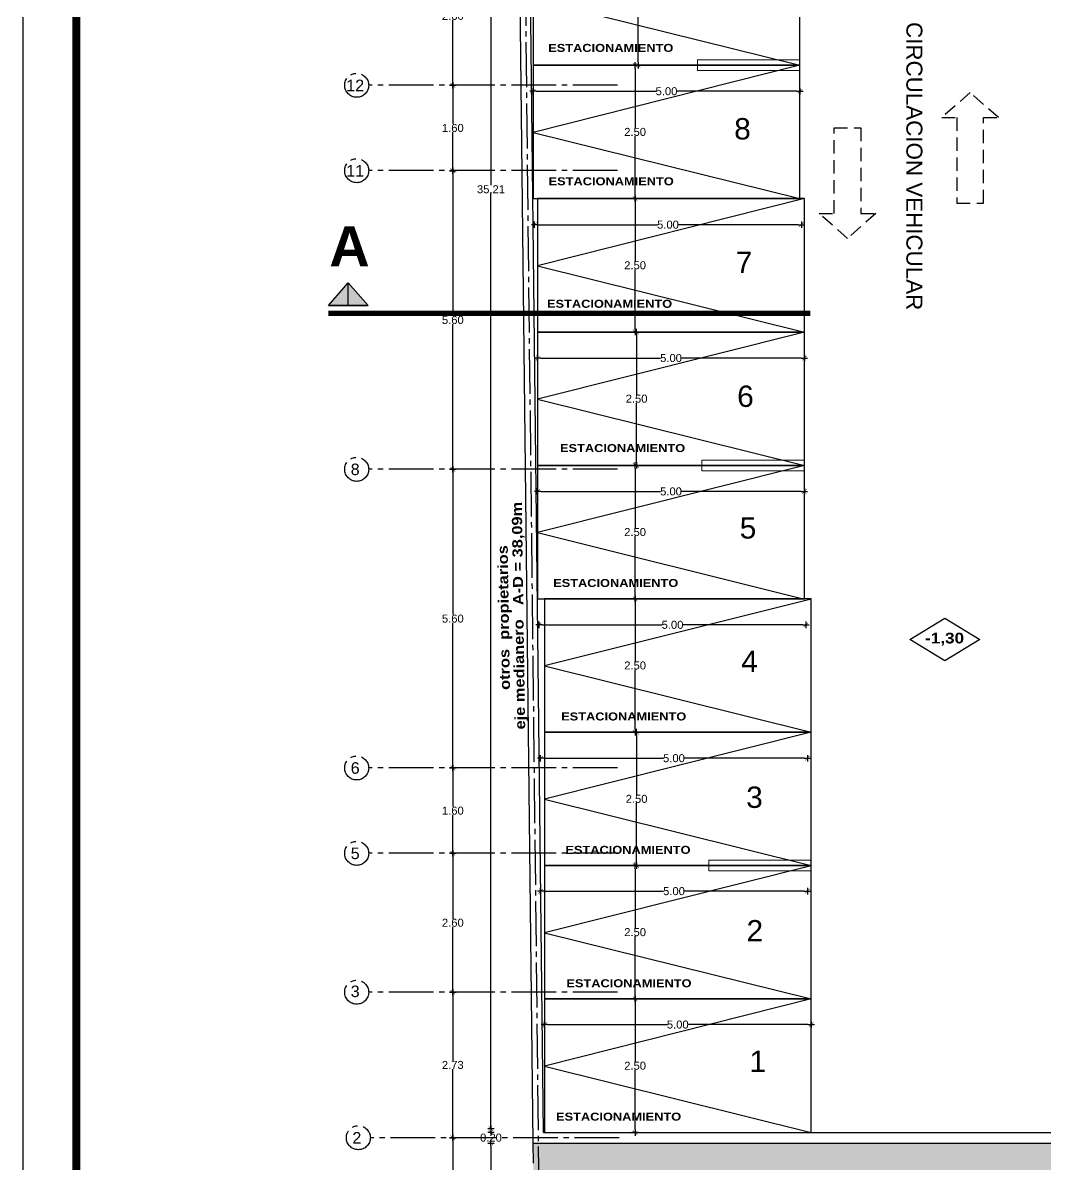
# Model space of a CAD drawing. Header units: millimetres. Extents: x 1217 to 2428, y 234 to 644.
# Drawn here: x 2338.46 to 2357.62, y 283.54 to 304.93 of the extents above; entities that cross this region are included whole.
import ezdxf

# ---------------------------------------------------------------- set-up
doc = ezdxf.new("R2010")
doc.units = ezdxf.units.MM
for name, pattern in [('ACAD_ISO04W100', [30, 24, -3, 0, -3]), ('DASHDOTX2', [0.84, 0.4, -0.2, 0.04, -0.2]), ('HIDDEN', [0.375, 0.25, -0.125]), ('HIDDEN2', [0.1875, 0.125, -0.0625])]:
    doc.linetypes.add(name, pattern=pattern)
doc.layers.get('0').update_dxf_attribs({"lineweight": 5})
for name, color, linetype in [('0.1', 251, 'Continuous'), ('COTAS', 252, 'Continuous'), ('COTAS INTERIORES', 3, 'Continuous'), ('Ejes', 8, 'Continuous'), ('MURO', 5, 'Continuous'), ('muros', 7, 'Continuous'), ('Pavimento', 8, 'Continuous'), ('Texto', 1, 'Continuous'), ('Textos', 2, 'Continuous')]:
    doc.layers.add(name, color=color, linetype=linetype)
doc.styles.add('DIM000', font='')
doc.styles.add('INTERARQ', font='arial.ttf')
doc.styles.get("Standard").update_dxf_attribs({"font": 'arial.ttf'})
doc.styles.get('DIM000').set_extended_font_data('Arial Black')
doc.dimstyles.new('ESCALA_1-50', dxfattribs={"dimtxt": 0.15, "dimasz": 0.06, "dimexe": 0.18, "dimexo": 0.0625, "dimgap": 0, "dimtad": 0, "dimtih": 1, "dimtoh": 1, "dimzin": 0, "dimdsep": 46, "dimtxsty": 'INTERARQ', "dimblk": 'DIMTICK', "dimcen": 0, "dimse1": 1, "dimse2": 1, "dimclrd": 256, "dimclre": 1, "dimclrt": 2, "dimadec": 0, "dimazin": 0, "dimtfac": 4.5, "dimtofl": 0, "dimtmove": 2, "dimatfit": 3, "dimldrblk": 'DIMTICK', "dimfxl": 1, "dimtolj": 1, "dimtzin": 0, "dimarcsym": 0})

# ---------------------------------------------------------------- blocks, each defined once
blk = doc.blocks.new('DIMTICK')
at = {"color": 1}
for p, q in [((-1, 0), (1, 0)), ((0, 1), (0, -1))]:
    blk.add_line(p, q, dxfattribs=at)
at = {"color": 3, "const_width": 0.141}
blk.add_lwpolyline([(0.71, 0.71), (-0.71, -0.71)], dxfattribs=at)
blk = doc.blocks.new('*D968')
at = {"layer": 'COTAS INTERIORES', "lineweight": -2, "ltscale": 3, "transparency": 16777216}
for p, q in [((2348.293, 286.159, 0), (2350.539, 286.159, 0)), ((2353.173, 286.159, 0), (2350.928, 286.159, 0))]:
    blk.add_line(p, q, dxfattribs=at)
at = {"layer": 'Defpoints', "color": 0, "ltscale": 3, "transparency": 16777216}
for p in [(2348.233, 286.639, 0), (2353.233, 286.639, 0), (2353.233, 286.159, 0)]:
    blk.add_point(p, dxfattribs=at)
at = {"layer": 'COTAS INTERIORES', "lineweight": -2, "ltscale": 3, "transparency": 16777216, "xscale": 0.06, "yscale": 0.06, "zscale": 0.06, "rotation": 180}
blk.add_blockref('DIMTICK', (2348.233, 286.159, 0), dxfattribs=at)
at = {"layer": 'COTAS INTERIORES', "lineweight": -2, "ltscale": 3, "transparency": 16777216, "xscale": 0.06, "yscale": 0.06, "zscale": 0.06}
blk.add_blockref('DIMTICK', (2353.233, 286.159, 0), dxfattribs=at)
at = {"layer": 'COTAS INTERIORES', "color": 2, "ltscale": 3, "transparency": 16777216, "insert": (2350.733, 286.159, 0), "char_height": 0.15, "attachment_point": 5, "style": 'INTERARQ'}
blk.add_mtext('\\A1;5.00', dxfattribs=at)
blk = doc.blocks.new('*D854')
at = {"layer": 'COTAS INTERIORES', "lineweight": -2, "ltscale": 3, "transparency": 16777216}
for p, q in [((2349.934, 286.579), (2349.934, 285.464)), ((2349.934, 284.196), (2349.934, 285.311))]:
    blk.add_line(p, q, dxfattribs=at)
at = {"layer": 'Defpoints', "color": 0, "ltscale": 3, "transparency": 16777216}
for p in [(2349.451, 286.639, 0), (2349.451, 284.136, 0), (2349.934, 284.136)]:
    blk.add_point(p, dxfattribs=at)
at = {"layer": 'COTAS INTERIORES', "lineweight": -2, "ltscale": 3, "transparency": 16777216, "xscale": 0.06, "yscale": 0.06, "zscale": 0.06}
for p, rotation in [((2349.934, 286.639), 90), ((2349.934, 284.136), 270)]:
    blk.add_blockref('DIMTICK', p, dxfattribs=dict(at, rotation=rotation))
at = {"layer": 'COTAS INTERIORES', "color": 2, "ltscale": 3, "transparency": 16777216, "insert": (2349.934, 285.387), "char_height": 0.15, "attachment_point": 5, "style": 'INTERARQ'}
blk.add_mtext('\\A1;2.50', dxfattribs=at)
blk = doc.blocks.new('*D857')
at = {"layer": 'COTAS INTERIORES', "lineweight": -2, "ltscale": 3, "transparency": 16777216}
for p, q in [((2349.934, 289.079), (2349.934, 287.967)), ((2349.934, 286.701), (2349.934, 287.813))]:
    blk.add_line(p, q, dxfattribs=at)
at = {"layer": 'Defpoints', "color": 0, "ltscale": 3, "transparency": 16777216}
for p in [(2349.423, 289.139), (2349.934, 289.139), (2349.451, 286.641, 0)]:
    blk.add_point(p, dxfattribs=at)
at = {"layer": 'COTAS INTERIORES', "lineweight": -2, "ltscale": 3, "transparency": 16777216, "xscale": 0.06, "yscale": 0.06, "zscale": 0.06}
for p, rotation in [((2349.934, 289.139), 90), ((2349.934, 286.641), 270)]:
    blk.add_blockref('DIMTICK', p, dxfattribs=dict(at, rotation=rotation))
at = {"layer": 'COTAS INTERIORES', "color": 2, "ltscale": 3, "transparency": 16777216, "insert": (2349.934, 287.89), "char_height": 0.15, "attachment_point": 5, "style": 'INTERARQ'}
blk.add_mtext('\\A1;2.50', dxfattribs=at)
blk = doc.blocks.new('*D858')
at = {"layer": 'COTAS INTERIORES', "lineweight": -2, "ltscale": 3, "transparency": 16777216}
for p, q in [((2349.962, 291.579), (2349.962, 290.465)), ((2349.962, 289.199), (2349.962, 290.312))]:
    blk.add_line(p, q, dxfattribs=at)
at = {"layer": 'Defpoints', "color": 0, "ltscale": 3, "transparency": 16777216}
for p in [(2349.422, 291.639), (2349.962, 291.639), (2349.45, 289.139)]:
    blk.add_point(p, dxfattribs=at)
at = {"layer": 'COTAS INTERIORES', "lineweight": -2, "ltscale": 3, "transparency": 16777216, "xscale": 0.06, "yscale": 0.06, "zscale": 0.06}
for p, rotation in [((2349.962, 291.639), 90), ((2349.962, 289.139), 270)]:
    blk.add_blockref('DIMTICK', p, dxfattribs=dict(at, rotation=rotation))
at = {"layer": 'COTAS INTERIORES', "color": 2, "ltscale": 3, "transparency": 16777216, "insert": (2349.962, 290.389), "char_height": 0.15, "attachment_point": 5, "style": 'INTERARQ'}
blk.add_mtext('\\A1;2.50', dxfattribs=at)
blk = doc.blocks.new('*D872')
at = {"layer": 'COTAS INTERIORES', "lineweight": -2, "ltscale": 3, "transparency": 16777216}
for p, q in [((2348.223, 288.659), (2350.468, 288.659)), ((2353.103, 288.659), (2350.857, 288.659))]:
    blk.add_line(p, q, dxfattribs=at)
at = {"layer": 'Defpoints', "color": 0, "ltscale": 3, "transparency": 16777216}
for p in [(2348.163, 289.139, 0), (2353.163, 289.139, 0), (2353.163, 288.659)]:
    blk.add_point(p, dxfattribs=at)
at = {"layer": 'COTAS INTERIORES', "lineweight": -2, "ltscale": 3, "transparency": 16777216, "xscale": 0.06, "yscale": 0.06, "zscale": 0.06, "rotation": 180}
blk.add_blockref('DIMTICK', (2348.163, 288.659), dxfattribs=at)
at = {"layer": 'COTAS INTERIORES', "lineweight": -2, "ltscale": 3, "transparency": 16777216, "xscale": 0.06, "yscale": 0.06, "zscale": 0.06}
blk.add_blockref('DIMTICK', (2353.163, 288.659), dxfattribs=at)
at = {"layer": 'COTAS INTERIORES', "color": 2, "ltscale": 3, "transparency": 16777216, "insert": (2350.663, 288.659), "char_height": 0.15, "attachment_point": 5, "style": 'INTERARQ'}
blk.add_mtext('\\A1;5.00', dxfattribs=at)
blk = doc.blocks.new('*D873')
at = {"layer": 'COTAS INTERIORES', "lineweight": -2, "ltscale": 3, "transparency": 16777216}
for p, q in [((2348.222, 291.151), (2350.468, 291.151)), ((2353.102, 291.151), (2350.857, 291.151))]:
    blk.add_line(p, q, dxfattribs=at)
at = {"layer": 'Defpoints', "color": 0, "ltscale": 3, "transparency": 16777216}
for p in [(2348.162, 291.63, 0), (2353.162, 291.63, 0), (2353.162, 291.151)]:
    blk.add_point(p, dxfattribs=at)
at = {"layer": 'COTAS INTERIORES', "lineweight": -2, "ltscale": 3, "transparency": 16777216, "xscale": 0.06, "yscale": 0.06, "zscale": 0.06, "rotation": 180}
blk.add_blockref('DIMTICK', (2348.162, 291.151), dxfattribs=at)
at = {"layer": 'COTAS INTERIORES', "lineweight": -2, "ltscale": 3, "transparency": 16777216, "xscale": 0.06, "yscale": 0.06, "zscale": 0.06}
blk.add_blockref('DIMTICK', (2353.162, 291.151), dxfattribs=at)
at = {"layer": 'COTAS INTERIORES', "color": 2, "ltscale": 3, "transparency": 16777216, "insert": (2350.662, 291.151), "char_height": 0.15, "attachment_point": 5, "style": 'INTERARQ'}
blk.add_mtext('\\A1;5.00', dxfattribs=at)
blk = doc.blocks.new('*D1046')
at = {"layer": 'COTAS', "lineweight": -2, "ltscale": 3, "transparency": 16777216}
for p, q in [((2347.233, 283.879), (2347.233, 282.809)), ((2347.233, 281.589), (2347.233, 282.658))]:
    blk.add_line(p, q, dxfattribs=at)
at = {"layer": 'Defpoints', "color": 0, "ltscale": 3, "transparency": 16777216}
for p in [(2347.233, 283.939), (2348.02, 283.939, 0), (2348.046, 281.529, 0)]:
    blk.add_point(p, dxfattribs=at)
at = {"layer": 'COTAS', "lineweight": -2, "ltscale": 3, "transparency": 16777216, "xscale": 0.06, "yscale": 0.06, "zscale": 0.06}
for p, rotation in [((2347.233, 283.939), 90), ((2347.233, 281.529), 270)]:
    blk.add_blockref('DIMTICK', p, dxfattribs=dict(at, rotation=rotation))
at = {"layer": 'COTAS', "color": 2, "ltscale": 3, "transparency": 16777216, "insert": (2347.233, 282.734), "char_height": 0.15, "attachment_point": 5, "style": 'INTERARQ'}
blk.add_mtext('\\A1;2.41', dxfattribs=at)
blk = doc.blocks.new('*D1047')
at = {"layer": 'COTAS', "lineweight": -2, "ltscale": 3, "transparency": 16777216}
for p, q in [((2347.233, 284.199, 0), (2347.233, 284.259, 0)), ((2347.233, 283.879, 0), (2347.233, 283.819, 0))]:
    blk.add_line(p, q, dxfattribs=at)
at = {"layer": 'Defpoints', "color": 0, "ltscale": 3, "transparency": 16777216}
for p in [(2347.233, 284.139, 0), (2353.238, 284.139, 0), (2348.02, 283.939, 0)]:
    blk.add_point(p, dxfattribs=at)
at = {"layer": 'COTAS', "lineweight": -2, "ltscale": 3, "transparency": 16777216, "xscale": 0.06, "yscale": 0.06, "zscale": 0.06}
for p, rotation in [((2347.233, 284.139, 0), 270), ((2347.233, 283.939, 0), 90)]:
    blk.add_blockref('DIMTICK', p, dxfattribs=dict(at, rotation=rotation))
at = {"layer": 'COTAS', "color": 2, "ltscale": 3, "transparency": 16777216, "insert": (2347.233, 284.039, 0), "char_height": 0.15, "attachment_point": 5, "style": 'INTERARQ'}
blk.add_mtext('\\A1;0.20', dxfattribs=at)
blk = doc.blocks.new('*D893')
at = {"layer": 'COTAS', "lineweight": -2, "ltscale": 3, "transparency": 16777216}
for p, q in [((2347.233, 319.36), (2347.233, 301.89)), ((2347.233, 284.268), (2347.233, 301.737))]:
    blk.add_line(p, q, dxfattribs=at)
at = {"layer": 'Defpoints', "color": 0, "ltscale": 3, "transparency": 16777216}
for p in [(2347.233, 319.42), (2347.82, 319.42, 0), (2353.237, 284.208, 0)]:
    blk.add_point(p, dxfattribs=at)
at = {"layer": 'COTAS', "lineweight": -2, "ltscale": 3, "transparency": 16777216, "xscale": 0.06, "yscale": 0.06, "zscale": 0.06}
for p, rotation in [((2347.233, 319.42), 90), ((2347.233, 284.208), 270)]:
    blk.add_blockref('DIMTICK', p, dxfattribs=dict(at, rotation=rotation))
at = {"layer": 'COTAS', "color": 2, "ltscale": 3, "transparency": 16777216, "insert": (2347.233, 301.814), "char_height": 0.15, "attachment_point": 5, "style": 'INTERARQ'}
blk.add_mtext('\\A1;35.21', dxfattribs=at)
blk = doc.blocks.new('*D1049')
at = {"layer": 'COTAS', "lineweight": -2, "ltscale": 3, "transparency": 16777216}
for p, q in [((2346.518, 283.979), (2346.518, 282.909)), ((2346.518, 281.689), (2346.518, 282.758))]:
    blk.add_line(p, q, dxfattribs=at)
at = {"layer": 'Defpoints', "color": 0, "ltscale": 3, "transparency": 16777216}
for p in [(2346.518, 284.039, 0), (2346.518, 284.039), (2346.518, 281.629, 0)]:
    blk.add_point(p, dxfattribs=at)
at = {"layer": 'COTAS', "lineweight": -2, "ltscale": 3, "transparency": 16777216, "xscale": 0.06, "yscale": 0.06, "zscale": 0.06}
for p, rotation in [((2346.518, 284.039), 90), ((2346.518, 281.629), 270)]:
    blk.add_blockref('DIMTICK', p, dxfattribs=dict(at, rotation=rotation))
at = {"layer": 'COTAS', "color": 2, "ltscale": 3, "transparency": 16777216, "insert": (2346.518, 282.834), "char_height": 0.15, "attachment_point": 5, "style": 'INTERARQ'}
blk.add_mtext('\\A1;2.41', dxfattribs=at)
blk = doc.blocks.new('*D1050')
at = {"layer": 'COTAS', "lineweight": -2, "ltscale": 3, "transparency": 16777216}
for p, q in [((2346.518, 286.705), (2346.518, 285.479)), ((2346.518, 284.099), (2346.518, 285.325))]:
    blk.add_line(p, q, dxfattribs=at)
at = {"layer": 'Defpoints', "color": 0, "ltscale": 3, "transparency": 16777216}
for p in [(2346.518, 286.765), (2347.989, 286.765, 0), (2346.518, 284.039, 0)]:
    blk.add_point(p, dxfattribs=at)
at = {"layer": 'COTAS', "lineweight": -2, "ltscale": 3, "transparency": 16777216, "xscale": 0.06, "yscale": 0.06, "zscale": 0.06}
for p, rotation in [((2346.518, 286.765), 90), ((2346.518, 284.039), 270)]:
    blk.add_blockref('DIMTICK', p, dxfattribs=dict(at, rotation=rotation))
at = {"layer": 'COTAS', "color": 2, "ltscale": 3, "transparency": 16777216, "insert": (2346.518, 285.402), "char_height": 0.15, "attachment_point": 5, "style": 'INTERARQ'}
blk.add_mtext('\\A1;2.73', dxfattribs=at)
blk = doc.blocks.new('*D894')
at = {"layer": 'COTAS', "lineweight": -2, "ltscale": 3, "transparency": 16777216}
for p, q in [((2346.518, 289.309), (2346.518, 288.143)), ((2346.518, 286.825), (2346.518, 287.99))]:
    blk.add_line(p, q, dxfattribs=at)
at = {"layer": 'Defpoints', "color": 0, "ltscale": 3, "transparency": 16777216}
for p in [(2346.518, 289.369), (2347.956, 289.369, 0), (2347.989, 286.765, 0)]:
    blk.add_point(p, dxfattribs=at)
at = {"layer": 'COTAS', "lineweight": -2, "ltscale": 3, "transparency": 16777216, "xscale": 0.06, "yscale": 0.06, "zscale": 0.06}
for p, rotation in [((2346.518, 289.369), 90), ((2346.518, 286.765), 270)]:
    blk.add_blockref('DIMTICK', p, dxfattribs=dict(at, rotation=rotation))
at = {"layer": 'COTAS', "color": 2, "ltscale": 3, "transparency": 16777216, "insert": (2346.518, 288.067), "char_height": 0.15, "attachment_point": 5, "style": 'INTERARQ'}
blk.add_mtext('\\A1;2.60', dxfattribs=at)
blk = doc.blocks.new('*D895')
at = {"layer": 'COTAS', "lineweight": -2, "ltscale": 3, "transparency": 16777216}
for p, q in [((2346.518, 290.908), (2346.518, 290.245)), ((2346.518, 289.429), (2346.518, 290.092))]:
    blk.add_line(p, q, dxfattribs=at)
at = {"layer": 'Defpoints', "color": 0, "ltscale": 3, "transparency": 16777216}
for p in [(2346.518, 290.968), (2347.938, 290.968, 0), (2347.956, 289.369, 0)]:
    blk.add_point(p, dxfattribs=at)
at = {"layer": 'COTAS', "lineweight": -2, "ltscale": 3, "transparency": 16777216, "xscale": 0.06, "yscale": 0.06, "zscale": 0.06}
for p, rotation in [((2346.518, 290.968), 90), ((2346.518, 289.369), 270)]:
    blk.add_blockref('DIMTICK', p, dxfattribs=dict(at, rotation=rotation))
at = {"layer": 'COTAS', "color": 2, "ltscale": 3, "transparency": 16777216, "insert": (2346.518, 290.168), "char_height": 0.15, "attachment_point": 5, "style": 'INTERARQ'}
blk.add_mtext('\\A1;1.60', dxfattribs=at)
blk = doc.blocks.new('*D896')
at = {"layer": 'COTAS', "lineweight": -2, "ltscale": 3, "transparency": 16777216}
for p, q in [((2346.518, 296.506), (2346.518, 293.843)), ((2346.518, 291.028), (2346.518, 293.69))]:
    blk.add_line(p, q, dxfattribs=at)
at = {"layer": 'Defpoints', "color": 0, "ltscale": 3, "transparency": 16777216}
for p in [(2346.518, 296.566), (2347.878, 296.566, 0), (2347.938, 290.968, 0)]:
    blk.add_point(p, dxfattribs=at)
at = {"layer": 'COTAS', "lineweight": -2, "ltscale": 3, "transparency": 16777216, "xscale": 0.06, "yscale": 0.06, "zscale": 0.06}
for p, rotation in [((2346.518, 296.566), 90), ((2346.518, 290.968), 270)]:
    blk.add_blockref('DIMTICK', p, dxfattribs=dict(at, rotation=rotation))
at = {"layer": 'COTAS', "color": 2, "ltscale": 3, "transparency": 16777216, "insert": (2346.518, 293.767), "char_height": 0.15, "attachment_point": 5, "style": 'INTERARQ'}
blk.add_mtext('\\A1;5.60', dxfattribs=at)
blk = doc.blocks.new('*D1058')
at = {"layer": 'COTAS INTERIORES', "lineweight": -2, "ltscale": 3, "transparency": 16777216}
for p, q in [((2349.934, 294.079), (2349.934, 292.965)), ((2349.934, 291.699), (2349.934, 292.812))]:
    blk.add_line(p, q, dxfattribs=at)
at = {"layer": 'Defpoints', "color": 0, "ltscale": 3, "transparency": 16777216}
for p in [(2349.934, 294.139), (2350.607, 294.139), (2349.395, 291.639)]:
    blk.add_point(p, dxfattribs=at)
at = {"layer": 'COTAS INTERIORES', "lineweight": -2, "ltscale": 3, "transparency": 16777216, "xscale": 0.06, "yscale": 0.06, "zscale": 0.06}
for p, rotation in [((2349.934, 294.139), 90), ((2349.934, 291.639), 270)]:
    blk.add_blockref('DIMTICK', p, dxfattribs=dict(at, rotation=rotation))
at = {"layer": 'COTAS INTERIORES', "color": 2, "ltscale": 3, "transparency": 16777216, "insert": (2349.934, 292.889), "char_height": 0.15, "attachment_point": 5, "style": 'INTERARQ'}
blk.add_mtext('\\A1;2.50', dxfattribs=at)
blk = doc.blocks.new('*D1059')
at = {"layer": 'COTAS INTERIORES', "lineweight": -2, "ltscale": 3, "transparency": 16777216}
for p, q in [((2349.934, 296.579), (2349.934, 295.465)), ((2349.934, 294.199), (2349.934, 295.312))]:
    blk.add_line(p, q, dxfattribs=at)
at = {"layer": 'Defpoints', "color": 0, "ltscale": 3, "transparency": 16777216}
for p in [(2349.934, 296.639), (2351.203, 296.639, 0), (2350.607, 294.139)]:
    blk.add_point(p, dxfattribs=at)
at = {"layer": 'COTAS INTERIORES', "lineweight": -2, "ltscale": 3, "transparency": 16777216, "xscale": 0.06, "yscale": 0.06, "zscale": 0.06}
for p, rotation in [((2349.934, 296.639), 90), ((2349.934, 294.139), 270)]:
    blk.add_blockref('DIMTICK', p, dxfattribs=dict(at, rotation=rotation))
at = {"layer": 'COTAS INTERIORES', "color": 2, "ltscale": 3, "transparency": 16777216, "insert": (2349.934, 295.389), "char_height": 0.15, "attachment_point": 5, "style": 'INTERARQ'}
blk.add_mtext('\\A1;2.50', dxfattribs=at)
blk = doc.blocks.new('*D1060')
at = {"layer": 'COTAS INTERIORES', "lineweight": -2, "ltscale": 3, "transparency": 16777216}
for p, q in [((2349.962, 299.079), (2349.962, 297.965)), ((2349.962, 296.699), (2349.962, 297.812))]:
    blk.add_line(p, q, dxfattribs=at)
at = {"layer": 'Defpoints', "color": 0, "ltscale": 3, "transparency": 16777216}
for p in [(2349.962, 299.139), (2351.284, 299.139, 0), (2351.203, 296.639, 0)]:
    blk.add_point(p, dxfattribs=at)
at = {"layer": 'COTAS INTERIORES', "lineweight": -2, "ltscale": 3, "transparency": 16777216, "xscale": 0.06, "yscale": 0.06, "zscale": 0.06}
for p, rotation in [((2349.962, 299.139), 90), ((2349.962, 296.639), 270)]:
    blk.add_blockref('DIMTICK', p, dxfattribs=dict(at, rotation=rotation))
at = {"layer": 'COTAS INTERIORES', "color": 2, "ltscale": 3, "transparency": 16777216, "insert": (2349.962, 297.889), "char_height": 0.15, "attachment_point": 5, "style": 'INTERARQ'}
blk.add_mtext('\\A1;2.50', dxfattribs=at)
blk = doc.blocks.new('*D1061')
at = {"layer": 'COTAS INTERIORES', "lineweight": -2, "ltscale": 3, "transparency": 16777216}
for p, q in [((2349.934, 301.579), (2349.934, 300.465)), ((2349.934, 299.199), (2349.934, 300.312))]:
    blk.add_line(p, q, dxfattribs=at)
at = {"layer": 'Defpoints', "color": 0, "ltscale": 3, "transparency": 16777216}
for p in [(2349.934, 301.639), (2350.781, 301.639, 0), (2351.284, 299.139, 0)]:
    blk.add_point(p, dxfattribs=at)
at = {"layer": 'COTAS INTERIORES', "lineweight": -2, "ltscale": 3, "transparency": 16777216, "xscale": 0.06, "yscale": 0.06, "zscale": 0.06}
for p, rotation in [((2349.934, 301.639), 90), ((2349.934, 299.139), 270)]:
    blk.add_blockref('DIMTICK', p, dxfattribs=dict(at, rotation=rotation))
at = {"layer": 'COTAS INTERIORES', "color": 2, "ltscale": 3, "transparency": 16777216, "insert": (2349.934, 300.389), "char_height": 0.15, "attachment_point": 5, "style": 'INTERARQ'}
blk.add_mtext('\\A1;2.50', dxfattribs=at)
blk = doc.blocks.new('*D1062')
at = {"layer": 'COTAS INTERIORES', "lineweight": -2, "ltscale": 3, "transparency": 16777216}
for p, q in [((2349.934, 304.079), (2349.934, 302.965)), ((2349.934, 301.699), (2349.934, 302.812))]:
    blk.add_line(p, q, dxfattribs=at)
at = {"layer": 'Defpoints', "color": 0, "ltscale": 3, "transparency": 16777216}
for p in [(2349.934, 304.139), (2350.897, 304.139, 0), (2350.781, 301.639, 0)]:
    blk.add_point(p, dxfattribs=at)
at = {"layer": 'COTAS INTERIORES', "lineweight": -2, "ltscale": 3, "transparency": 16777216, "xscale": 0.06, "yscale": 0.06, "zscale": 0.06}
for p, rotation in [((2349.934, 304.139), 90), ((2349.934, 301.639), 270)]:
    blk.add_blockref('DIMTICK', p, dxfattribs=dict(at, rotation=rotation))
at = {"layer": 'COTAS INTERIORES', "color": 2, "ltscale": 3, "transparency": 16777216, "insert": (2349.934, 302.889), "char_height": 0.15, "attachment_point": 5, "style": 'INTERARQ'}
blk.add_mtext('\\A1;2.50', dxfattribs=at)
blk = doc.blocks.new('*D1063')
at = {"layer": 'COTAS INTERIORES', "lineweight": -2, "ltscale": 3, "transparency": 16777216}
for p, q in [((2349.991, 306.579), (2349.991, 305.465)), ((2349.991, 304.199), (2349.991, 305.312))]:
    blk.add_line(p, q, dxfattribs=at)
at = {"layer": 'Defpoints', "color": 0, "ltscale": 3, "transparency": 16777216}
for p in [(2349.991, 306.639), (2350.837, 306.639, 0), (2350.897, 304.139, 0)]:
    blk.add_point(p, dxfattribs=at)
at = {"layer": 'COTAS INTERIORES', "lineweight": -2, "ltscale": 3, "transparency": 16777216, "xscale": 0.06, "yscale": 0.06, "zscale": 0.06}
for p, rotation in [((2349.991, 306.639), 90), ((2349.991, 304.139), 270)]:
    blk.add_blockref('DIMTICK', p, dxfattribs=dict(at, rotation=rotation))
at = {"layer": 'COTAS INTERIORES', "color": 2, "ltscale": 3, "transparency": 16777216, "insert": (2349.991, 305.389), "char_height": 0.15, "attachment_point": 5, "style": 'INTERARQ'}
blk.add_mtext('\\A1;2.50', dxfattribs=at)
blk = doc.blocks.new('*D923')
at = {"layer": 'COTAS INTERIORES', "lineweight": -2, "ltscale": 3, "transparency": 16777216}
for p, q in [((2348.195, 293.651), (2350.44, 293.651)), ((2353.075, 293.651), (2350.829, 293.651))]:
    blk.add_line(p, q, dxfattribs=at)
at = {"layer": 'Defpoints', "color": 0, "ltscale": 3, "transparency": 16777216}
for p in [(2348.135, 294.13, 0), (2353.135, 294.13, 0), (2353.135, 293.651)]:
    blk.add_point(p, dxfattribs=at)
at = {"layer": 'COTAS INTERIORES', "lineweight": -2, "ltscale": 3, "transparency": 16777216, "xscale": 0.06, "yscale": 0.06, "zscale": 0.06, "rotation": 180}
blk.add_blockref('DIMTICK', (2348.135, 293.651), dxfattribs=at)
at = {"layer": 'COTAS INTERIORES', "lineweight": -2, "ltscale": 3, "transparency": 16777216, "xscale": 0.06, "yscale": 0.06, "zscale": 0.06}
blk.add_blockref('DIMTICK', (2353.135, 293.651), dxfattribs=at)
at = {"layer": 'COTAS INTERIORES', "color": 2, "ltscale": 3, "transparency": 16777216, "insert": (2350.635, 293.651), "char_height": 0.15, "attachment_point": 5, "style": 'INTERARQ'}
blk.add_mtext('\\A1;5.00', dxfattribs=at)
blk = doc.blocks.new('*D924')
at = {"layer": 'COTAS INTERIORES', "lineweight": -2, "ltscale": 3, "transparency": 16777216}
for p, q in [((2348.167, 296.151), (2350.412, 296.151)), ((2353.047, 296.151), (2350.801, 296.151))]:
    blk.add_line(p, q, dxfattribs=at)
at = {"layer": 'Defpoints', "color": 0, "ltscale": 3, "transparency": 16777216}
for p in [(2348.107, 296.63, 0), (2353.107, 296.63, 0), (2353.107, 296.151)]:
    blk.add_point(p, dxfattribs=at)
at = {"layer": 'COTAS INTERIORES', "lineweight": -2, "ltscale": 3, "transparency": 16777216, "xscale": 0.06, "yscale": 0.06, "zscale": 0.06, "rotation": 180}
blk.add_blockref('DIMTICK', (2348.107, 296.151), dxfattribs=at)
at = {"layer": 'COTAS INTERIORES', "lineweight": -2, "ltscale": 3, "transparency": 16777216, "xscale": 0.06, "yscale": 0.06, "zscale": 0.06}
blk.add_blockref('DIMTICK', (2353.107, 296.151), dxfattribs=at)
at = {"layer": 'COTAS INTERIORES', "color": 2, "ltscale": 3, "transparency": 16777216, "insert": (2350.607, 296.151), "char_height": 0.15, "attachment_point": 5, "style": 'INTERARQ'}
blk.add_mtext('\\A1;5.00', dxfattribs=at)
blk = doc.blocks.new('*D925')
at = {"layer": 'COTAS INTERIORES', "lineweight": -2, "ltscale": 3, "transparency": 16777216}
for p, q in [((2348.167, 298.651), (2350.412, 298.651)), ((2353.047, 298.651), (2350.801, 298.651))]:
    blk.add_line(p, q, dxfattribs=at)
at = {"layer": 'Defpoints', "color": 0, "ltscale": 3, "transparency": 16777216}
for p in [(2348.107, 299.139, 0), (2353.107, 299.139, 0), (2353.107, 298.651)]:
    blk.add_point(p, dxfattribs=at)
at = {"layer": 'COTAS INTERIORES', "lineweight": -2, "ltscale": 3, "transparency": 16777216, "xscale": 0.06, "yscale": 0.06, "zscale": 0.06, "rotation": 180}
blk.add_blockref('DIMTICK', (2348.107, 298.651), dxfattribs=at)
at = {"layer": 'COTAS INTERIORES', "lineweight": -2, "ltscale": 3, "transparency": 16777216, "xscale": 0.06, "yscale": 0.06, "zscale": 0.06}
blk.add_blockref('DIMTICK', (2353.107, 298.651), dxfattribs=at)
at = {"layer": 'COTAS INTERIORES', "color": 2, "ltscale": 3, "transparency": 16777216, "insert": (2350.607, 298.651), "char_height": 0.15, "attachment_point": 5, "style": 'INTERARQ'}
blk.add_mtext('\\A1;5.00', dxfattribs=at)
blk = doc.blocks.new('*D926')
at = {"layer": 'COTAS INTERIORES', "lineweight": -2, "ltscale": 3, "transparency": 16777216}
for p, q in [((2348.11, 301.151), (2350.356, 301.151)), ((2352.99, 301.151), (2350.745, 301.151))]:
    blk.add_line(p, q, dxfattribs=at)
at = {"layer": 'Defpoints', "color": 0, "ltscale": 3, "transparency": 16777216}
for p in [(2348.05, 301.63, 0), (2353.05, 301.63, 0), (2353.05, 301.151)]:
    blk.add_point(p, dxfattribs=at)
at = {"layer": 'COTAS INTERIORES', "lineweight": -2, "ltscale": 3, "transparency": 16777216, "xscale": 0.06, "yscale": 0.06, "zscale": 0.06, "rotation": 180}
blk.add_blockref('DIMTICK', (2348.05, 301.151), dxfattribs=at)
at = {"layer": 'COTAS INTERIORES', "lineweight": -2, "ltscale": 3, "transparency": 16777216, "xscale": 0.06, "yscale": 0.06, "zscale": 0.06}
blk.add_blockref('DIMTICK', (2353.05, 301.151), dxfattribs=at)
at = {"layer": 'COTAS INTERIORES', "color": 2, "ltscale": 3, "transparency": 16777216, "insert": (2350.55, 301.151), "char_height": 0.15, "attachment_point": 5, "style": 'INTERARQ'}
blk.add_mtext('\\A1;5.00', dxfattribs=at)
blk = doc.blocks.new('*D927')
at = {"layer": 'COTAS INTERIORES', "lineweight": -2, "ltscale": 3, "transparency": 16777216}
for p, q in [((2348.082, 303.651), (2350.328, 303.651)), ((2352.962, 303.651), (2350.717, 303.651))]:
    blk.add_line(p, q, dxfattribs=at)
at = {"layer": 'Defpoints', "color": 0, "ltscale": 3, "transparency": 16777216}
for p in [(2348.022, 304.13, 0), (2353.022, 304.13, 0), (2353.022, 303.651)]:
    blk.add_point(p, dxfattribs=at)
at = {"layer": 'COTAS INTERIORES', "lineweight": -2, "ltscale": 3, "transparency": 16777216, "xscale": 0.06, "yscale": 0.06, "zscale": 0.06, "rotation": 180}
blk.add_blockref('DIMTICK', (2348.022, 303.651), dxfattribs=at)
at = {"layer": 'COTAS INTERIORES', "lineweight": -2, "ltscale": 3, "transparency": 16777216, "xscale": 0.06, "yscale": 0.06, "zscale": 0.06}
blk.add_blockref('DIMTICK', (2353.022, 303.651), dxfattribs=at)
at = {"layer": 'COTAS INTERIORES', "color": 2, "ltscale": 3, "transparency": 16777216, "insert": (2350.522, 303.651), "char_height": 0.15, "attachment_point": 5, "style": 'INTERARQ'}
blk.add_mtext('\\A1;5.00', dxfattribs=at)
blk = doc.blocks.new('*D954')
at = {"layer": 'COTAS', "lineweight": -2, "ltscale": 3, "transparency": 16777216}
for p, q in [((2346.518, 302.103), (2346.518, 299.441)), ((2346.518, 296.626), (2346.518, 299.288))]:
    blk.add_line(p, q, dxfattribs=at)
at = {"layer": 'Defpoints', "color": 0, "ltscale": 3, "transparency": 16777216}
for p in [(2346.518, 302.163), (2347.655, 302.163, 0), (2347.878, 296.566, 0)]:
    blk.add_point(p, dxfattribs=at)
at = {"layer": 'COTAS', "lineweight": -2, "ltscale": 3, "transparency": 16777216, "xscale": 0.06, "yscale": 0.06, "zscale": 0.06}
for p, rotation in [((2346.518, 302.163), 90), ((2346.518, 296.566), 270)]:
    blk.add_blockref('DIMTICK', p, dxfattribs=dict(at, rotation=rotation))
at = {"layer": 'COTAS', "color": 2, "ltscale": 3, "transparency": 16777216, "insert": (2346.518, 299.364), "char_height": 0.15, "attachment_point": 5, "style": 'INTERARQ'}
blk.add_mtext('\\A1;5.60', dxfattribs=at)
blk = doc.blocks.new('*D955')
at = {"layer": 'COTAS', "lineweight": -2, "ltscale": 3, "transparency": 16777216}
for p, q in [((2346.518, 303.703), (2346.518, 303.04)), ((2346.518, 302.223), (2346.518, 302.886))]:
    blk.add_line(p, q, dxfattribs=at)
at = {"layer": 'Defpoints', "color": 0, "ltscale": 3, "transparency": 16777216}
for p in [(2346.518, 303.763), (2347.716, 303.763, 0), (2347.655, 302.163, 0)]:
    blk.add_point(p, dxfattribs=at)
at = {"layer": 'COTAS', "lineweight": -2, "ltscale": 3, "transparency": 16777216, "xscale": 0.06, "yscale": 0.06, "zscale": 0.06}
for p, rotation in [((2346.518, 303.763), 90), ((2346.518, 302.163), 270)]:
    blk.add_blockref('DIMTICK', p, dxfattribs=dict(at, rotation=rotation))
at = {"layer": 'COTAS', "color": 2, "ltscale": 3, "transparency": 16777216, "insert": (2346.518, 302.963), "char_height": 0.15, "attachment_point": 5, "style": 'INTERARQ'}
blk.add_mtext('\\A1;1.60', dxfattribs=at)
blk = doc.blocks.new('*D956')
at = {"layer": 'COTAS', "lineweight": -2, "ltscale": 3, "transparency": 16777216}
for p, q in [((2346.518, 306.306), (2346.518, 305.141)), ((2346.518, 303.823), (2346.518, 304.988))]:
    blk.add_line(p, q, dxfattribs=at)
at = {"layer": 'Defpoints', "color": 0, "ltscale": 3, "transparency": 16777216}
for p in [(2346.518, 306.366), (2347.767, 306.366, 0), (2347.716, 303.763, 0)]:
    blk.add_point(p, dxfattribs=at)
at = {"layer": 'COTAS', "lineweight": -2, "ltscale": 3, "transparency": 16777216, "xscale": 0.06, "yscale": 0.06, "zscale": 0.06}
for p, rotation in [((2346.518, 306.366), 90), ((2346.518, 303.763), 270)]:
    blk.add_blockref('DIMTICK', p, dxfattribs=dict(at, rotation=rotation))
at = {"layer": 'COTAS', "color": 2, "ltscale": 3, "transparency": 16777216, "insert": (2346.518, 305.064), "char_height": 0.15, "attachment_point": 5, "style": 'INTERARQ'}
blk.add_mtext('\\A1;2.60', dxfattribs=at)

msp = doc.modelspace()

# ---------------------------------------------------------------- hatches: boundary and pattern name
at = {"layer": '0.1', "ltscale": 3}
h = msp.add_hatch(color=256, dxfattribs=at)
h.dxf.hatch_style = 1
h.paths.add_polyline_path([(2344.55756, 300.06396), (2344.92891, 299.63353), (2344.55756, 299.63353)])
h.paths.add_polyline_path([(2344.55756, 300.06396), (2344.55756, 299.63353), (2344.18622, 299.63353)])
at = {"layer": 'muros', "ltscale": 3}
h = msp.add_hatch(dxfattribs=at)
h.set_pattern_fill('DOTS', color=251, scale=0.05)
h.set_pattern_definition([(0, (1002.62363, -401.83023), (0.0396875, 0.079375), [0, -0.079375])])
h.paths.add_polyline_path([(2348.02133, 283.93863), (2348.04615, 281.52869), (2358.58365, 281.52869), (2358.58365, 283.93863)])

# ---------------------------------------------------------------- linework, layer by layer
at = {"ltscale": 3, "elevation": 0}
for points in [[(2351.10293, 304.24187), (2353.02209, 304.24187), (2353.02209, 304.04191), (2351.10293, 304.04191)], [(2351.18736, 296.73459), (2353.10652, 296.73459), (2353.10652, 296.53464), (2351.18736, 296.53464)], [(2351.31423, 289.24187), (2353.23338, 289.24187), (2353.23338, 289.04191), (2351.31423, 289.04191)]]:
    msp.add_lwpolyline(points, close=True, dxfattribs=at)
at = {"layer": '0.1', "linetype": 'HIDDEN2', "ltscale": 3}
msp.add_line((2348.01951, 283.93864, 0), (2348.04615, 281.52869, 0), dxfattribs=at)
at = {"layer": '0.1', "ltscale": 3, "elevation": 0}
msp.add_lwpolyline([(2338.46076, 272.44057), (2428.46076, 272.44057), (2428.46076, 324.44057), (2338.46076, 324.44057)], close=True, dxfattribs=at)
at = {"layer": '0.1', "ltscale": 3, "const_width": 0.15, "elevation": 0}
msp.add_lwpolyline([(2339.46076, 273.44057), (2427.46076, 273.44057), (2427.46076, 323.44057), (2339.46076, 323.44057)], close=True, dxfattribs=at)
at = {"layer": '0.1', "color": 8, "linetype": 'HIDDEN', "elevation": 0}
for points in [[(2356.21124, 303.62734), (2355.68022, 303.15789), (2355.96124, 303.15789), (2355.96124, 301.55271), (2356.46124, 301.55271), (2356.46124, 303.15789), (2356.74227, 303.15789)], [(2353.91134, 300.89293), (2353.38032, 301.36238), (2353.66134, 301.36238), (2353.66134, 302.96756), (2354.16134, 302.96756), (2354.16134, 301.36238), (2354.44237, 301.36238)]]:
    msp.add_lwpolyline(points, close=True, dxfattribs=at)
at = {"layer": '0.1', "ltscale": 3, "elevation": 0}
msp.add_lwpolyline([(2344.18622, 299.63353), (2344.92891, 299.63353), (2344.55756, 299.63353), (2344.55756, 300.06396), (2344.92891, 299.63353), (2344.18622, 299.63353), (2344.55756, 300.06396)], dxfattribs=at)
at = {"layer": '0.1', "color": 1, "linetype": 'DASHDOTX2', "ltscale": 1.5, "const_width": 0.1, "elevation": 0}
msp.add_lwpolyline([(2353.22012, 299.48744), (2344.18622, 299.48744), (2344.18622, 299.48744)], dxfattribs=at)
at = {"layer": 'Ejes', "linetype": 'ACAD_ISO04W100', "ltscale": 0.035, "elevation": 0}
for points in [[(2347.71919, 319.51923), (2348.14504, 281.62869)], [(2349.60679, 303.76285), (2344.94166, 303.76285)], [(2349.60679, 303.76285), (2344.94166, 303.76285)], [(2349.60679, 302.16329), (2344.94166, 302.16329)], [(2349.60679, 302.16329), (2344.94166, 302.16329)], [(2349.60679, 296.56561), (2344.94166, 296.56561)], [(2349.60679, 290.96809), (2344.94166, 290.96809)], [(2349.60679, 289.36854), (2344.94166, 289.36854)], [(2349.60679, 286.76524), (2344.94166, 286.76524)], [(2349.63816, 284.0386), (2344.97303, 284.0386)]]:
    msp.add_lwpolyline(points, dxfattribs=at)
at = {"layer": 'Ejes', "linetype": 'ACAD_ISO04W100', "ltscale": 0.035}
for centre in [(2344.71668, 303.76284, 0), (2344.71668, 303.76285, 0), (2344.71668, 302.16329, 0), (2344.71668, 302.16329, 0), (2344.71668, 296.56561, 0), (2344.71668, 296.5656, 0), (2344.71668, 290.9681, 0), (2344.71668, 290.96809, 0), (2344.71668, 289.36854, 0), (2344.71668, 289.36854, 0), (2344.71668, 286.76524, 0), (2344.71668, 286.76524, 0), (2344.74805, 284.0386, 0), (2344.74805, 284.0386, 0)]:
    msp.add_circle(centre, 0.22498, dxfattribs=at)
at = {"layer": 'MURO', "color": 5}
msp.add_line((2348.02133, 283.93863, 0), (2347.73943, 308.81979, 0), dxfattribs=at)
at = {"layer": 'MURO', "color": 5, "elevation": 0}
for points in [[(2348.21909, 284.13863), (2347.93941, 308.82204), (2347.93714, 309.02429), (2347.82031, 319.41977), (2358.72911, 319.47827), (2358.72911, 319.47827), (2379.23796, 319.60985), (2379.62614, 281.52869)], [(2348.21909, 284.13863), (2358.58365, 284.13863)], [(2348.01951, 283.93863), (2358.58365, 283.93863)]]:
    msp.add_lwpolyline(points, dxfattribs=at)
at = {"layer": 'MURO', "color": 1, "ltscale": 3, "elevation": 0}
for points in [[(2348.02209, 306.63862), (2348.02209, 304.13862), (2353.02209, 304.13862), (2353.02209, 306.63862), (2348.02209, 306.63862)], [(2348.02209, 304.13862), (2348.02209, 301.63862), (2353.02209, 301.63862), (2353.02209, 304.13862), (2348.02209, 304.13862)], [(2348.10652, 301.63862), (2348.10652, 299.13862), (2353.10652, 299.13862), (2353.10652, 301.63862), (2348.10652, 301.63862)], [(2348.10652, 299.13862), (2348.10652, 296.63862), (2353.10652, 296.63862), (2353.10652, 299.13862), (2348.10652, 299.13862)], [(2348.10652, 296.63862), (2348.10652, 294.13862), (2353.10652, 294.13862), (2353.10652, 296.63862), (2348.10652, 296.63862)], [(2348.23338, 294.13863), (2348.23338, 291.63863), (2353.23338, 291.63863), (2353.23338, 294.13863), (2348.23338, 294.13863)], [(2348.23338, 291.63863), (2348.23338, 289.13863), (2353.23338, 289.13863), (2353.23338, 291.63863), (2348.23338, 291.63863)], [(2348.23338, 289.13863), (2348.23338, 286.63863), (2353.23338, 286.63863), (2353.23338, 289.13863), (2348.23338, 289.13863)], [(2348.23338, 286.63863), (2348.23338, 284.13863), (2353.23338, 284.13863), (2353.23338, 286.63863), (2348.23338, 286.63863)]]:
    msp.add_lwpolyline(points, dxfattribs=at)
at = {"layer": 'Pavimento', "color": 251, "ltscale": 3, "elevation": 0}
for points in [[(2353.02209, 306.63862), (2348.02209, 305.38134), (2353.02209, 304.13862)], [(2353.02209, 304.13862), (2348.02209, 302.88134), (2353.02209, 301.63862)], [(2353.10652, 301.63862), (2348.10652, 300.38134), (2353.10652, 299.13862)], [(2353.10652, 299.13862), (2348.10652, 297.88134), (2353.10652, 296.63862)], [(2353.10652, 296.63862), (2348.10652, 295.38134), (2353.10652, 294.13134)], [(2353.23338, 294.13135), (2348.23338, 292.88135), (2353.23338, 291.63865)], [(2353.23338, 291.63863), (2348.23338, 290.38135), (2353.23338, 289.13865)], [(2353.23338, 289.13135), (2348.23338, 287.88135), (2353.23338, 286.63863)], [(2353.23338, 286.63863), (2348.23338, 285.38135), (2353.23338, 284.13863)]]:
    msp.add_lwpolyline(points, dxfattribs=at)
at = {"layer": 'Textos', "color": 4}
msp.add_lwpolyline([(2355.73974, 293.77859), (2356.39467, 293.37745), (2355.73974, 292.97631), (2355.08482, 293.37745)], close=True, dxfattribs=at)

# ---------------------------------------------------------------- texts
at = {"layer": 'Ejes', "char_height": 0.216, "width": 0.344369, "attachment_point": 5}
for s, insert in [('12', (2344.68867, 303.7611, 0)), ('11', (2344.68867, 302.16155, 0)), ('8', (2344.68867, 296.56386, 0)), ('6', (2344.68867, 290.96635, 0)), ('5', (2344.68867, 289.3668, 0)), ('3', (2344.68867, 286.78028, 0)), ('2', (2344.72004, 284.03686, 0))]:
    msp.add_mtext(s, dxfattribs=dict(at, insert=insert))
at = {"layer": 'MURO', "color": 1, "ltscale": 3, "insert": (2352.23388, 285.47238, 0), "char_height": 0.4, "width": 1.5818117, "attachment_point": 5}
msp.add_mtext('1', dxfattribs=at)
at = {"layer": 'Texto', "insert": (2355.1649, 302.24779, 0), "char_height": 0.3, "width": 6.8254388, "attachment_point": 5, "rotation": 270}
msp.add_mtext('{\\fArial|b0|i0|c0|p34;CIRCULACION VEHICULAR}', dxfattribs=at)
at = {"layer": 'Texto', "attachment_point": 5}
for s, insert, char_height, width in [('8', (2351.94589, 302.94582, 0), 0.4, 1.5818117), ('{\\fArial|b1|i0|c0|p34;A}', (2344.58163, 300.74659, 0), 0.75, 2.965897), ('7', (2351.97403, 300.44219, 0), 0.4, 1.5818117), ('6', (2352.00218, 297.93275, 0), 0.4, 1.5818117), ('5', (2352.04975, 295.4654, 0), 0.4, 1.5818117), ('4', (2352.07791, 292.96702, 0), 0.4, 1.5818117), ('3', (2352.17055, 290.41727, 0), 0.4, 1.5818117), ('2', (2352.17658, 287.91728, 0), 0.4, 1.5818117)]:
    msp.add_mtext(s, dxfattribs=dict(at, insert=insert, char_height=char_height, width=width))
at = {"layer": 'Textos', "color": 7, "style": 'DIM000'}
for p in [(2348.30532, 304.38907, 0), (2348.31316, 301.88907, 0), (2348.28324, 299.59327, 0), (2348.52664, 296.88878, 0), (2348.39793, 294.36038, 0), (2348.54789, 291.85867, 0), (2348.6278, 289.35865, 0), (2348.64636, 286.85863, 0), (2348.45225, 284.35861, 0)]:
    msp.add_text('ESTACIONAMIENTO', height=0.15, dxfattribs=at).set_placement(p)
for s, p in [('A-D = 38,09m', (2347.8419, 294.02062, 0)), ('otros  propietarios', (2347.58939, 292.43332, 0)), ('eje medianero', (2347.87494, 291.69076, 0))]:
    msp.add_text(s, height=0.192, rotation=90.907139, dxfattribs=at).set_placement(p)
at = {"layer": 'Textos', "color": 4, "style": 'DIM000'}
msp.add_text('-1,30', height=0.2, dxfattribs=at).set_placement((2355.36906, 293.30284))

# ---------------------------------------------------------------- dimensions: what is measured, and where the dimension line sits
at = {"layer": 'COTAS', "ltscale": 3}
for base, p1, p2, picture, middle in [((2347.23264, 319.41977), (2353.23733, 284.20765, 0), (2347.82031, 319.41977, 0), '*D893', (2347.23264, 301.81371)), ((2346.51795, 306.36595), (2347.71605, 303.76285, 0), (2347.76723, 306.36595, 0), '*D956', (2346.51795, 305.0644)), ((2346.51795, 303.76285), (2347.65533, 302.16329, 0), (2347.71605, 303.76285, 0), '*D955', (2346.51795, 302.96307)), ((2346.51795, 302.16329), (2347.87826, 296.56561, 0), (2347.65533, 302.16329, 0), '*D954', (2346.51795, 299.36445)), ((2346.51795, 296.56561), (2347.93826, 290.96809, 0), (2347.87826, 296.56561, 0), '*D896', (2346.51795, 293.76685)), ((2346.51795, 290.96809), (2347.95624, 289.36854, 0), (2347.93826, 290.96809, 0), '*D895', (2346.51795, 290.16831)), ((2346.51795, 289.36854), (2347.9893, 286.76526, 0), (2347.95624, 289.36854, 0), '*D894', (2346.51795, 288.0669)), ((2346.51795, 286.76526), (2346.51795, 284.0386, 0), (2347.9893, 286.76526, 0), '*D1050', (2346.51795, 285.40193)), ((2346.51795, 284.0386), (2346.51795, 281.62868, 0), (2346.51795, 284.0386, 0), '*D1049', (2346.51795, 282.83364)), ((2347.23264, 284.13863, 0), (2348.01951, 283.93863, 0), (2353.23827, 284.13863, 0), '*D1047', (2347.23264, 284.03863, 0)), ((2347.23264, 283.93863), (2348.04615, 281.52869, 0), (2348.01951, 283.93863, 0), '*D1046', (2347.23264, 282.73366))]:
    dim = msp.add_linear_dim(base=base, p1=p1, p2=p2, angle=90, dimstyle='ESCALA_1-50', dxfattribs=at)
    dim.commit()
    dim.dimension.update_dxf_attribs({"geometry": picture, "text_midpoint": middle})
at = {"layer": 'COTAS INTERIORES', "ltscale": 3}
for base, p1, p2, picture, middle in [((2349.9905, 306.63862), (2350.8966, 304.13862, 0), (2350.83738, 306.63862, 0), '*D1063', (2349.9905, 305.38862)), ((2349.93421, 304.13862), (2350.7813, 301.63862, 0), (2350.8966, 304.13862, 0), '*D1062', (2349.93421, 302.88862)), ((2349.93421, 301.63862), (2351.28421, 299.13862, 0), (2350.7813, 301.63862, 0), '*D1061', (2349.93421, 300.38862)), ((2349.96236, 299.13862), (2351.20294, 296.63862, 0), (2351.28421, 299.13862, 0), '*D1060', (2349.96236, 297.88862)), ((2349.93421, 296.63862, 0), (2350.60652, 294.13862, 0), (2351.20294, 296.63862, 0), '*D1059', (2349.93421, 295.38862, 0)), ((2349.93421, 294.13862), (2349.39455, 291.63862), (2350.60652, 294.13862), '*D1058', (2349.93421, 292.88862)), ((2349.96196, 291.63862), (2349.45039, 289.13859), (2349.4223, 291.63862), '*D858', (2349.96196, 290.38861)), ((2349.93421, 289.13862), (2349.45075, 286.64132, 0), (2349.42265, 289.13862), '*D857', (2349.93421, 287.88997)), ((2349.93421, 284.13589), (2349.45075, 286.63862, 0), (2349.45075, 284.13589, 0), '*D854', (2349.93421, 285.38725))]:
    dim = msp.add_linear_dim(base=base, p1=p1, p2=p2, angle=90, dimstyle='ESCALA_1-50', dxfattribs=at)
    dim.commit()
    dim.dimension.update_dxf_attribs({"geometry": picture, "text_midpoint": middle})
for base, p1, p2, picture, middle in [((2353.02209, 303.65066, 0), (2348.02209, 304.13017, 0), (2353.02209, 304.13017, 0), '*D927', (2350.52209, 303.65066, 0)), ((2353.05023, 301.15066, 0), (2348.05023, 301.63017, 0), (2353.05023, 301.63017, 0), '*D926', (2350.55023, 301.15066, 0)), ((2353.10652, 298.65066, 0), (2348.10652, 299.13862, 0), (2353.10652, 299.13862, 0), '*D925', (2350.60652, 298.65066, 0)), ((2353.10652, 296.15066, 0), (2348.10652, 296.63017, 0), (2353.10652, 296.63017, 0), '*D924', (2350.60652, 296.15066, 0)), ((2353.13469, 293.65066, 0), (2348.13469, 294.13017, 0), (2353.13469, 294.13017, 0), '*D923', (2350.63469, 293.65066, 0)), ((2353.16244, 291.15066, 0), (2348.16244, 291.63017, 0), (2353.16244, 291.63017, 0), '*D873', (2350.66244, 291.15066, 0)), ((2353.16279, 288.65911, 0), (2348.16279, 289.13862, 0), (2353.16279, 289.13862, 0), '*D872', (2350.66279, 288.65911, 0)), ((2353.23338, 286.15912, 0), (2348.23338, 286.63863, 0), (2353.23338, 286.63863, 0), '*D968', (2350.73338, 286.15912, 0))]:
    dim = msp.add_linear_dim(base=base, p1=p1, p2=p2, dimstyle='ESCALA_1-50', dxfattribs=at)
    dim.commit()
    dim.dimension.update_dxf_attribs({"geometry": picture, "text_midpoint": middle})

doc.saveas('drawing.dxf')
